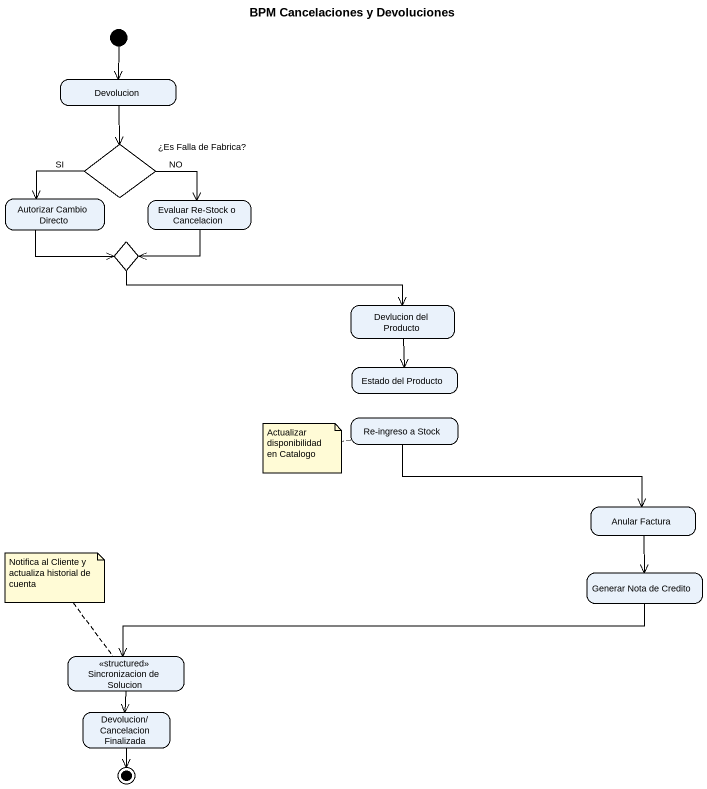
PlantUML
@startuml
title BPM Cancelaciones y Devoluciones
hide empty description
state Devolucion
state "¿Es Falla de Fabrica?" as Es_Falla_de_Fabrica <<choice>>
state "Autorizar Cambio Directo" as Autorizar_Cambio_Directo
state "Evaluar Re-Stock o Cancelacion" as Evaluar_Re_Stock_o
state choice1 <<choice>>
state "Devlucion del Producto" as Devlucion_del_Producto
state "Estado del Producto" as Estado_del_Producto
state "Re-ingreso a Stock" as Re_ingreso_a_Stock
state "Anular Factura" as Anular_Factura
state "Generar Nota de Credito" as Generar_Nota_de_Credito
state "<<structured>> Sincronizacion de Solucion" as structured_Sincronizacion
state "Devolucion/ Cancelacion Finalizada" as Devolucion_Cancelacion
[*] --> Devolucion
Devolucion --> Es_Falla_de_Fabrica
Es_Falla_de_Fabrica --> Autorizar_Cambio_Directo : SI
Es_Falla_de_Fabrica -right-> Evaluar_Re_Stock_o : NO
Autorizar_Cambio_Directo -right-> choice1
Evaluar_Re_Stock_o -left-> choice1
choice1 -right-> Devlucion_del_Producto
Devlucion_del_Producto --> Estado_del_Producto
Re_ingreso_a_Stock -right-> Anular_Factura
Anular_Factura --> Generar_Nota_de_Credito
Generar_Nota_de_Credito -left-> structured_Sincronizacion
structured_Sincronizacion --> Devolucion_Cancelacion
Devolucion_Cancelacion --> [*]
note left of Re_ingreso_a_Stock : Actualizar disponibilidad en Catalogo
note top of structured_Sincronizacion : Notifica al Cliente y actualiza historial de cuenta
@enduml
